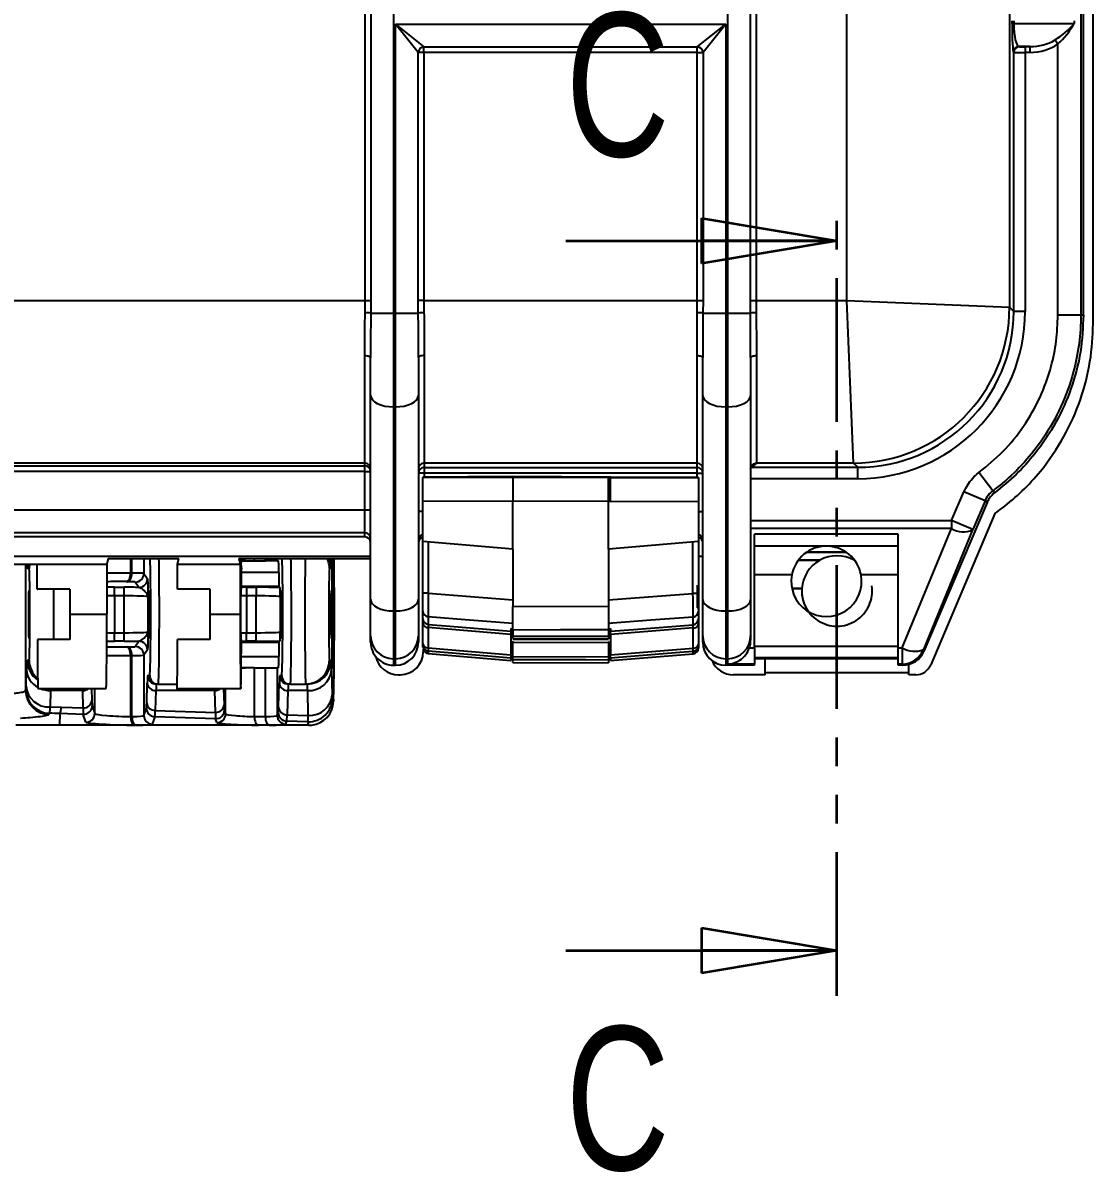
# Model space of a CAD drawing. Header units: millimetres. Extents: x 12 to 854, y 4 to 555.
# Drawn here: x 190.4 to 237.7, y 355.8 to 406.6 of the extents above; entities that cross this region are included whole.
import ezdxf

# ---------------------------------------------------------------- set-up
doc = ezdxf.new("R2010")
doc.units = ezdxf.units.MM
doc.linetypes.add('CENTER', pattern=[10.16, 6.35, -1.27, 1.27, -1.27])
doc.linetypes.add('PHANTOM', pattern=[12.7, 6.35, -1.27, 1.27, -1.27, 1.27, -1.27])
doc.layers.add('DEFAULT_1', color=7, linetype='CENTER')
doc.styles.add('SLDTEXTSTYLE2', font='TXT', dxfattribs={"width": 0.75})

# ---------------------------------------------------------------- blocks, each defined once
blk = doc.blocks.new('_Closed')
at = {"color": 0, "linetype": 'ByBlock', "lineweight": -2}
for p, q in [((-1, 0.166667), (0, 0)), ((-1, 0.166667), (-1, -0.166667)), ((0, 0), (-1, -0.166667)), ((0, 0), (-1, 0))]:
    blk.add_line(p, q, dxfattribs=at)

msp = doc.modelspace()

# ---------------------------------------------------------------- linework, layer by layer
at = {"color": 7, "linetype": 'Continuous', "lineweight": 25}
for p, q in [((234.001, 471.934), (234.001, 394.053)), ((237.158, 472.283), (237.158, 393.704)), ((237.271, 393.704), (237.271, 472.283)), ((226.809, 394.349), (226.809, 471.638)), ((237.694, 393.314), (237.694, 471.826)), ((205.49, 394.349), (205.49, 471.263)), ((205.742, 471.263), (205.742, 394.349)), ((206.749, 471.263), (206.749, 393.793)), ((221.532, 393.793), (221.532, 471.263)), ((222.539, 394.349), (222.539, 471.263)), ((222.79, 471.263), (222.79, 394.349)), ((206.833, 406.578), (221.447, 406.578)), ((206.833, 393.793), (206.833, 406.578)), ((206.833, 406.578), (208.092, 405.571)), ((207.84, 405.319), (206.833, 406.578)), ((220.188, 405.571), (221.447, 406.578)), ((221.447, 406.578), (220.44, 405.319)), ((221.447, 406.578), (221.447, 393.793)), ((234.113, 406.602), (234.113, 406.722)), ((234.188, 406.602), (234.113, 406.602)), ((234.188, 406.722), (234.188, 406.602)), ((234.188, 406.602), (236.861, 406.602)), ((236.861, 406.722), (236.861, 406.602)), ((236.015, 405.884), (236.142, 405.704)), ((207.84, 394.349), (207.84, 405.319)), ((208.092, 405.319), (207.84, 405.319)), ((208.092, 405.571), (220.188, 405.571)), ((208.092, 405.319), (208.092, 405.571)), ((208.092, 405.319), (208.092, 394.349)), ((220.188, 405.319), (208.092, 405.319)), ((220.188, 405.319), (220.188, 405.571)), ((220.188, 405.319), (220.44, 405.319)), ((220.188, 394.349), (220.188, 405.319)), ((220.44, 405.319), (220.44, 394.349)), ((234.185, 405.33), (234.177, 405.332)), ((234.185, 393.869), (234.185, 405.33)), ((234.9, 405.586), (234.428, 405.586)), ((234.428, 405.586), (234.436, 405.584)), ((234.69, 405.584), (234.9, 405.586)), ((234.69, 405.584), (234.693, 405.33)), ((234.904, 405.332), (234.693, 405.33)), ((234.693, 405.33), (234.693, 393.869)), ((234.9, 405.586), (234.904, 405.332)), ((236.142, 393.704), (236.142, 405.704)), ((132.739, 394.349), (205.49, 394.349)), ((205.488, 393.812), (205.49, 394.349)), ((205.49, 394.349), (205.742, 394.349)), ((205.742, 394.349), (205.74, 393.793)), ((207.842, 393.793), (207.84, 394.349)), ((208.092, 394.349), (207.84, 394.349)), ((208.092, 394.349), (208.095, 393.812)), ((208.092, 394.349), (220.188, 394.349)), ((220.186, 393.812), (220.188, 394.349)), ((220.188, 394.349), (220.44, 394.349)), ((220.44, 394.349), (220.438, 393.793)), ((222.541, 393.793), (222.539, 394.349)), ((222.539, 394.349), (222.79, 394.349)), ((222.79, 394.349), (222.793, 393.812)), ((222.79, 394.349), (226.809, 394.349)), ((226.809, 394.349), (234.001, 394.053)), ((227.105, 387.157), (226.809, 394.349)), ((205.74, 393.793), (206.749, 393.793)), ((206.749, 393.793), (206.833, 393.793)), ((206.749, 393.793), (206.749, 389.644)), ((206.833, 393.793), (207.842, 393.793)), ((206.833, 389.644), (206.833, 393.793)), ((220.438, 393.793), (221.447, 393.793)), ((221.532, 393.793), (221.447, 393.793)), ((221.447, 393.793), (221.447, 389.644)), ((221.532, 393.793), (222.541, 393.793)), ((221.532, 389.644), (221.532, 393.793)), ((234.001, 394.053), (234.185, 393.869)), ((234.693, 393.869), (234.185, 393.869)), ((237.158, 393.704), (236.142, 393.704)), ((237.271, 393.704), (237.158, 393.704)), ((205.479, 387.157), (205.479, 391.914)), ((205.733, 390.152), (205.733, 391.828)), ((207.849, 391.828), (207.849, 390.152)), ((208.103, 391.914), (208.103, 387.157)), ((220.177, 387.157), (220.177, 391.914)), ((220.431, 390.152), (220.431, 391.828)), ((222.548, 391.828), (222.548, 390.152)), ((222.802, 391.914), (222.802, 387.157)), ((205.733, 381.122), (205.733, 390.152)), ((207.849, 390.152), (207.849, 381.122)), ((220.431, 381.122), (220.431, 390.152)), ((222.548, 390.152), (222.548, 381.122)), ((206.749, 389.644), (206.833, 389.644)), ((206.749, 389.644), (206.749, 380.614)), ((206.833, 380.614), (206.833, 389.644)), ((221.532, 389.644), (221.447, 389.644)), ((221.447, 389.644), (221.447, 380.614)), ((221.532, 380.614), (221.532, 389.644)), ((205.479, 387.157), (132.75, 387.157)), ((188.865, 387.038), (205.479, 387.038)), ((205.479, 387.038), (205.479, 387.157)), ((205.479, 386.784), (205.479, 387.038)), ((220.177, 387.157), (208.103, 387.157)), ((208.103, 387.157), (208.103, 386.964)), ((208.103, 386.964), (220.177, 386.964)), ((208.103, 386.964), (208.103, 386.71)), ((220.177, 386.964), (220.177, 387.157)), ((220.177, 386.71), (220.177, 386.964)), ((222.548, 386.973), (227.289, 386.973)), ((227.105, 387.157), (222.802, 387.157)), ((227.289, 386.973), (227.105, 387.157)), ((227.289, 386.465), (227.289, 386.973)), ((205.479, 386.784), (188.865, 386.784)), ((205.479, 385.09), (205.479, 386.784)), ((205.479, 386.784), (205.733, 386.784)), ((208.103, 386.71), (207.849, 386.71)), ((212.024, 386.559), (208.044, 386.541)), ((208.044, 386.541), (208.044, 386.52)), ((208.044, 386.52), (212.024, 386.537)), ((208.044, 385.462), (208.044, 386.52)), ((220.177, 386.71), (208.103, 386.71)), ((208.103, 386.71), (208.103, 386.541)), ((212.024, 386.537), (212.024, 386.559)), ((216.346, 386.54), (212.024, 386.559)), ((212.024, 386.537), (212.024, 386.537)), ((212.024, 386.537), (216.255, 386.519)), ((216.255, 386.519), (216.346, 386.519)), ((216.346, 386.54), (216.346, 386.519)), ((220.236, 386.522), (216.346, 386.54)), ((216.346, 386.519), (220.236, 386.502)), ((220.177, 386.71), (220.431, 386.71)), ((220.177, 386.523), (220.177, 386.71)), ((220.236, 386.522), (220.236, 386.502)), ((220.236, 386.502), (220.236, 385.444)), ((227.289, 386.465), (222.548, 386.465)), ((233.257, 385.926), (232.65, 386.739)), ((212.024, 385.479), (208.044, 385.462)), ((208.044, 383.692), (208.044, 385.462)), ((212.024, 385.479), (212.024, 385.479)), ((216.257, 385.461), (212.024, 385.479)), ((212.024, 383.344), (212.024, 385.479)), ((216.257, 385.461), (216.257, 385.461)), ((216.257, 383.344), (216.257, 385.461)), ((216.35, 385.46), (216.257, 385.461)), ((220.236, 385.444), (216.35, 385.46)), ((220.236, 385.444), (220.236, 383.692)), ((233.008, 385.419), (230.213, 378.833)), ((231.44, 384.612), (231.981, 385.888)), ((232.916, 385.491), (231.981, 385.888)), ((232.916, 385.491), (232.374, 384.216)), ((188.487, 385.09), (205.479, 385.09)), ((205.479, 384.074), (205.479, 385.09)), ((205.479, 385.09), (205.733, 385.09)), ((208.044, 385.016), (207.849, 385.016)), ((220.236, 385.016), (220.431, 385.016)), ((233.355, 384.926), (230.515, 378.23)), ((222.548, 384.612), (231.44, 384.612)), ((232.374, 384.216), (231.44, 384.612)), ((205.479, 384.074), (132.75, 384.074)), ((205.479, 383.887), (205.479, 384.074)), ((231.434, 384.268), (222.548, 384.268)), ((229.074, 384.007), (222.724, 384.007)), ((222.724, 378.976), (222.724, 384.007)), ((229.074, 378.976), (229.074, 384.007)), ((229.257, 378.976), (231.434, 384.268)), ((232.368, 384.202), (230.191, 378.91)), ((232.374, 384.216), (232.368, 384.202)), ((205.479, 383.887), (132.75, 383.887)), ((212.024, 383.344), (208.044, 383.692)), ((208.044, 381.403), (208.044, 383.692)), ((208.285, 383.671), (208.285, 381.403)), ((220.236, 383.692), (216.257, 383.344)), ((219.994, 381.389), (219.994, 383.671)), ((220.236, 383.692), (220.236, 381.389)), ((229.074, 383.482), (222.724, 383.482)), ((188.164, 383.04), (205.733, 383.04)), ((194.123, 382.931), (194.063, 382.69)), ((194.123, 382.931), (197.255, 382.931)), ((194.123, 382.93), (197.255, 382.93)), ((195.117, 382.93), (195.117, 382.291)), ((195.174, 382.29), (195.174, 382.93)), ((195.703, 382.93), (195.703, 382.275)), ((197.195, 382.69), (197.255, 382.931)), ((199.902, 382.931), (199.962, 382.69)), ((199.902, 382.931), (205.733, 382.931)), ((199.902, 382.93), (205.733, 382.93)), ((199.977, 382.884), (200.007, 382.764)), ((199.977, 382.884), (199.977, 382.63)), ((199.986, 382.63), (199.977, 382.884)), ((200.007, 382.764), (200.007, 382.93)), ((200.589, 382.93), (200.589, 382.836)), ((201.076, 382.836), (201.076, 382.93)), ((201.605, 382.93), (201.605, 382.836)), ((204.009, 382.93), (204.009, 382.923)), ((212.024, 383.344), (212.024, 380.811)), ((216.257, 383.344), (216.257, 380.827)), ((220.236, 383.04), (220.431, 383.04)), ((226.792, 383.2), (225.009, 383.2)), ((226.778, 383.21), (225.022, 383.21)), ((147.242, 382.69), (190.987, 382.69)), ((190.467, 382.69), (190.467, 377.093)), ((190.559, 382.69), (190.542, 382.498)), ((190.625, 382.498), (190.542, 382.498)), ((190.643, 382.69), (190.625, 382.498)), ((190.987, 382.69), (194.063, 382.69)), ((190.987, 381.581), (190.987, 382.69)), ((194.063, 382.69), (194.063, 380.466)), ((197.186, 382.652), (197.195, 382.69)), ((197.195, 382.69), (199.962, 382.69)), ((197.195, 381.581), (197.195, 382.69)), ((199.962, 382.69), (199.977, 382.63)), ((199.962, 382.69), (199.962, 380.466)), ((199.977, 382.63), (200.008, 382.505)), ((199.977, 382.63), (199.986, 382.63)), ((199.986, 382.63), (200.015, 382.51)), ((200.007, 382.836), (200.589, 382.836)), ((200.015, 382.51), (200.007, 382.764)), ((200.008, 382.505), (200.018, 382.465)), ((200.018, 381.58), (200.018, 382.465)), ((200.589, 382.836), (201.076, 382.836)), ((201.605, 382.836), (201.076, 382.836)), ((201.605, 382.836), (201.661, 382.836)), ((203.985, 382.498), (203.914, 382.498)), ((204.101, 382.836), (204.032, 382.836)), ((225.589, 382.85), (224.648, 382.85)), ((225.61, 382.861), (224.657, 382.861)), ((227.144, 382.861), (227.122, 382.861)), ((227.152, 382.85), (227.143, 382.85)), ((194.984, 381.909), (194.926, 381.91)), ((195.117, 382.291), (195.174, 382.29)), ((195.481, 381.656), (195.322, 381.894)), ((195.703, 382.275), (195.862, 382.037)), ((200.018, 382.328), (201.67, 382.328)), ((201.67, 382.328), (201.67, 381.706)), ((204.025, 382.328), (204.025, 378.603)), ((204.025, 382.328), (204.109, 382.328)), ((204.109, 378.603), (204.109, 382.328)), ((224.37, 382.212), (222.724, 382.212)), ((229.074, 382.212), (227.431, 382.212)), ((192.426, 381.581), (190.987, 381.581)), ((190.987, 381.581), (190.993, 381.577)), ((192.426, 381.581), (192.426, 380.466)), ((194.407, 381.28), (194.407, 381.661)), ((194.407, 381.661), (194.825, 381.661)), ((194.825, 381.28), (194.825, 381.661)), ((197.192, 381.579), (197.195, 381.581)), ((198.635, 381.581), (197.195, 381.581)), ((198.635, 380.466), (198.635, 381.581)), ((199.99, 381.566), (200.018, 381.58)), ((200.018, 381.706), (201.67, 381.706)), ((200.249, 381.661), (200.249, 381.28)), ((200.249, 381.661), (200.667, 381.661)), ((200.667, 381.661), (200.667, 381.28)), ((201.67, 381.706), (201.709, 381.649)), ((208.044, 381), (208.044, 381.403)), ((208.285, 381.403), (208.044, 381.403)), ((208.285, 381.403), (212.024, 381.102)), ((216.257, 381.103), (219.994, 381.389)), ((220.236, 381.389), (219.994, 381.389)), ((220.194, 380.746), (220.194, 381.762)), ((224.812, 381.603), (224.376, 381.603)), ((224.811, 381.591), (224.378, 381.591)), ((194.407, 381.28), (194.407, 379.651)), ((194.825, 381.28), (194.407, 381.28)), ((194.825, 379.651), (194.825, 381.28)), ((195.883, 381.243), (195.883, 379.688)), ((200.249, 381.28), (200.249, 379.651)), ((200.667, 381.28), (200.249, 381.28)), ((200.667, 379.651), (200.667, 381.28)), ((201.725, 381.243), (201.725, 379.688)), ((205.733, 379.516), (205.733, 381.122)), ((207.849, 381.122), (207.849, 379.516)), ((220.431, 379.516), (220.431, 381.122)), ((222.548, 381.122), (222.548, 379.516)), ((192.426, 380.466), (194.063, 380.466)), ((192.426, 380.466), (192.426, 379.351)), ((198.635, 380.466), (199.962, 380.466)), ((198.635, 379.351), (198.635, 380.466)), ((206.749, 380.614), (206.833, 380.614)), ((206.749, 380.614), (206.749, 378.5)), ((206.833, 378.5), (206.833, 380.614)), ((208.044, 380.273), (208.044, 380.609)), ((208.276, 380.359), (208.276, 380.021)), ((212.024, 380.811), (216.257, 380.827)), ((220.003, 380.005), (220.003, 380.344)), ((220.228, 380.731), (220.228, 380.671)), ((220.228, 380.671), (220.228, 380.671)), ((220.228, 380.67), (220.228, 380.67)), ((220.236, 380.595), (220.236, 380.257)), ((221.532, 380.614), (221.447, 380.614)), ((221.447, 380.614), (221.447, 378.5)), ((221.532, 378.5), (221.532, 380.614)), ((208.044, 379.162), (208.044, 380.054)), ((211.935, 379.568), (208.276, 379.876)), ((208.276, 379.876), (208.276, 378.983)), ((211.935, 379.835), (212.024, 379.827)), ((211.935, 379.835), (211.935, 379.714)), ((216.257, 379.829), (216.346, 379.837)), ((220.003, 379.86), (216.346, 379.568)), ((216.346, 379.837), (216.346, 379.714)), ((220.003, 378.967), (220.003, 379.86)), ((220.236, 380.039), (220.236, 379.146)), ((190.993, 379.354), (190.989, 379.351)), ((192.426, 379.351), (190.989, 379.351)), ((194.407, 379.27), (194.407, 379.651)), ((194.407, 379.651), (194.825, 379.651)), ((194.825, 379.27), (194.825, 379.651)), ((197.194, 379.351), (197.192, 379.352)), ((198.635, 379.351), (197.194, 379.351)), ((200.017, 379.351), (199.99, 379.365)), ((200.249, 379.27), (200.249, 379.651)), ((200.249, 379.651), (200.667, 379.651)), ((200.667, 379.27), (200.667, 379.651)), ((205.733, 379.231), (205.733, 379.516)), ((207.849, 379.516), (207.849, 379.231)), ((211.935, 379.568), (211.935, 378.672)), ((212.024, 379.766), (212.024, 379.496)), ((212.024, 379.496), (216.257, 379.517)), ((216.257, 379.782), (216.257, 379.517)), ((216.346, 379.568), (216.346, 378.672)), ((220.431, 379.231), (220.431, 379.516)), ((222.548, 379.516), (222.548, 379.317)), ((194.825, 379.27), (194.407, 379.27)), ((194.926, 379.021), (194.984, 379.022)), ((195.322, 379.037), (195.481, 379.275)), ((195.862, 378.894), (195.703, 378.656)), ((201.67, 379.225), (200.017, 379.225)), ((200.667, 379.27), (200.249, 379.27)), ((201.67, 379.225), (201.709, 379.282)), ((201.67, 379.225), (201.67, 378.603)), ((208.044, 379.014), (208.044, 379.089)), ((208.061, 378.923), (208.061, 378.807)), ((208.276, 378.983), (211.935, 378.672)), ((208.276, 378.836), (208.276, 378.735)), ((211.935, 378.936), (212.028, 378.927)), ((211.935, 378.851), (212.027, 378.842)), ((212.028, 379.225), (212.028, 379.283)), ((216.261, 379.207), (212.028, 379.225)), ((212.028, 378.605), (212.028, 379.225)), ((216.261, 379.264), (216.261, 379.207)), ((216.261, 379.207), (216.261, 378.588)), ((216.261, 378.934), (216.346, 378.941)), ((216.261, 378.854), (216.346, 378.862)), ((216.346, 378.672), (220.003, 378.967)), ((220.003, 378.718), (220.003, 378.82)), ((220.236, 379.073), (220.236, 378.971)), ((222.49, 378.976), (222.724, 378.976)), ((229.074, 379.037), (222.724, 379.037)), ((222.724, 378.976), (222.724, 378.263)), ((229.074, 378.976), (229.257, 378.976)), ((229.074, 378.263), (229.074, 378.976)), ((230.191, 378.91), (230.181, 378.881)), ((230.181, 378.881), (230.213, 378.833)), ((190.542, 378.434), (190.625, 378.434)), ((195.174, 378.641), (195.117, 378.64)), ((195.117, 378.64), (195.117, 375.944)), ((195.174, 375.944), (195.174, 378.641)), ((195.703, 378.656), (195.703, 375.987)), ((200.014, 378.603), (201.67, 378.603)), ((203.914, 378.434), (203.985, 378.434)), ((204.025, 378.603), (204.109, 378.603)), ((206.749, 378.5), (206.833, 378.5)), ((206.749, 378.5), (206.749, 378.214)), ((206.833, 378.214), (206.833, 378.5)), ((208.276, 378.735), (211.935, 378.415)), ((211.935, 378.525), (211.935, 378.415)), ((212.028, 378.605), (216.261, 378.588)), ((212.028, 378.333), (212.028, 378.458)), ((212.028, 378.333), (216.261, 378.314)), ((216.261, 378.44), (216.261, 378.314)), ((216.346, 378.414), (220.003, 378.718)), ((216.346, 378.524), (216.346, 378.414)), ((221.532, 378.5), (221.447, 378.5)), ((221.447, 378.5), (221.447, 378.214)), ((221.532, 378.263), (221.532, 378.5)), ((229.074, 378.535), (222.724, 378.535)), ((229.074, 378.495), (222.724, 378.495)), ((223.191, 377.791), (223.191, 378.495)), ((190.492, 377.284), (190.514, 378.008)), ((200.589, 378.095), (200.01, 378.095)), ((200.589, 378.095), (200.589, 375.944)), ((200.589, 378.095), (201.076, 378.095)), ((201.076, 375.944), (201.076, 378.095)), ((201.076, 378.095), (201.605, 378.095)), ((201.661, 378.095), (201.605, 378.095)), ((201.605, 378.095), (201.605, 375.987)), ((204.009, 378.008), (204.037, 376.906)), ((204.032, 378.095), (204.101, 378.095)), ((206.749, 378.214), (206.833, 378.214)), ((206.96, 377.791), (207.045, 377.791)), ((222.724, 378.214), (221.447, 378.214)), ((222.724, 378.263), (221.532, 378.263)), ((223.191, 377.791), (221.777, 377.791)), ((222.724, 378.214), (222.724, 378.263)), ((229.541, 377.876), (223.191, 377.876)), ((229.246, 378.263), (229.074, 378.263)), ((229.074, 378.214), (229.074, 378.263)), ((229.278, 378.214), (229.074, 378.214)), ((229.278, 378.214), (229.246, 378.263)), ((229.541, 377.791), (229.541, 378.249)), ((229.852, 377.791), (229.541, 377.791)), ((195.827, 376.545), (195.853, 377.422)), ((195.875, 377.756), (195.959, 377.756)), ((196.34, 377.375), (196.256, 377.375)), ((196.34, 377.375), (197.167, 377.375)), ((201.663, 376.35), (201.695, 377.422)), ((201.717, 377.756), (201.801, 377.756)), ((202.182, 377.375), (202.098, 377.375)), ((202.182, 377.375), (202.856, 377.375)), ((202.927, 377.375), (202.856, 377.375)), ((190.467, 377.093), (190.484, 377.144)), ((191.016, 377.185), (194.034, 377.185)), ((191.572, 377.092), (191.55, 376.368)), ((192.998, 377.092), (191.572, 377.092)), ((193.021, 376.321), (192.998, 377.092)), ((193.386, 377.185), (193.402, 376.651)), ((193.529, 376.074), (193.529, 377.185)), ((196.234, 377.092), (196.208, 376.215)), ((198.84, 377.092), (196.234, 377.092)), ((197.167, 377.185), (199.99, 377.185)), ((198.869, 376.126), (198.84, 377.092)), ((199.228, 377.185), (199.25, 376.456)), ((199.319, 376.055), (199.319, 377.185)), ((202.076, 377.092), (202.044, 376.02)), ((202.95, 377.092), (202.076, 377.092)), ((202.978, 375.989), (202.95, 377.092)), ((191.55, 376.368), (192.054, 376.353)), ((192.054, 376.353), (193.021, 376.321)), ((193.416, 376.419), (193.529, 376.074)), ((195.703, 375.987), (195.813, 376.314)), ((204.044, 376.765), (204.084, 376.62)), ((204.081, 376.531), (204.088, 376.624)), ((204.084, 376.62), (204.092, 376.711)), ((204.092, 376.711), (204.088, 376.624)), ((191.518, 376.087), (191.501, 376.036)), ((191.99, 376.073), (191.975, 375.555)), ((193.023, 376.039), (191.99, 376.073)), ((193.137, 375.693), (193.023, 376.039)), ((195.117, 375.944), (195.174, 375.944)), ((196.183, 375.934), (196.073, 375.606)), ((198.871, 375.844), (196.183, 375.934)), ((196.208, 376.215), (198.869, 376.126)), ((198.927, 375.674), (198.871, 375.844)), ((199.263, 376.224), (199.319, 376.055)), ((200.589, 375.944), (201.076, 375.944)), ((201.605, 375.987), (201.65, 376.12)), ((202.044, 376.02), (202.978, 375.989)), ((202.996, 375.555), (191.975, 375.555)), ((195.353, 375.564), (195.296, 375.564)), ((201.255, 375.564), (200.768, 375.564)), ((202.019, 375.739), (201.974, 375.606)), ((202.954, 375.708), (202.019, 375.739)), ((202.996, 375.555), (202.954, 375.708))]:
    msp.add_line(p, q, dxfattribs=at)
at = {"color": 7, "linetype": 'PHANTOM', "lineweight": 35}
msp.add_line((226.366, 363.586), (226.366, 398.993), dxfattribs=at)
at = {"color": 7, "linetype": 'Continuous', "lineweight": 35}
for p, q in [((214.366, 396.993), (226.366, 396.993)), ((214.366, 365.586), (226.366, 365.586))]:
    msp.add_line(p, q, dxfattribs=at)
at = {"color": 7, "linetype": 'Continuous', "lineweight": 25, "flags": 128}
for points in [[(205.479, 391.914), (205.528, 391.912), (205.576, 391.907), (205.62, 391.899), (205.658, 391.889), (205.69, 391.876), (205.713, 391.861), (205.728, 391.845), (205.733, 391.828)], [(208.103, 391.914), (208.054, 391.912), (208.006, 391.907), (207.962, 391.899), (207.924, 391.889), (207.892, 391.876), (207.869, 391.861), (207.854, 391.845), (207.849, 391.828)], [(220.177, 391.914), (220.226, 391.912), (220.274, 391.907), (220.318, 391.899), (220.357, 391.889), (220.388, 391.876), (220.412, 391.861), (220.426, 391.845), (220.431, 391.828)], [(222.548, 391.828), (222.552, 391.845), (222.567, 391.861), (222.59, 391.876), (222.622, 391.889), (222.66, 391.899), (222.704, 391.907), (222.752, 391.912), (222.802, 391.914)], [(205.733, 390.152), (205.752, 390.053), (205.81, 389.958), (205.904, 389.87), (206.03, 389.793), (206.184, 389.73), (206.36, 389.683), (206.551, 389.654), (206.749, 389.644)], [(206.833, 389.644), (207.032, 389.654), (207.222, 389.683), (207.398, 389.73), (207.552, 389.793), (207.678, 389.87), (207.772, 389.958), (207.83, 390.053), (207.849, 390.152)], [(220.431, 390.152), (220.45, 390.053), (220.508, 389.958), (220.602, 389.87), (220.729, 389.793), (220.882, 389.73), (221.058, 389.683), (221.249, 389.654), (221.447, 389.644)], [(221.532, 389.644), (221.73, 389.654), (221.92, 389.683), (222.096, 389.73), (222.25, 389.793), (222.376, 389.87), (222.47, 389.958), (222.528, 390.053), (222.548, 390.152)], [(194.926, 381.91), (194.963, 381.919), (194.998, 381.941), (195.031, 381.977), (195.059, 382.024), (195.083, 382.082), (195.101, 382.147), (195.112, 382.218), (195.117, 382.291)], [(194.984, 381.909), (195.02, 381.918), (195.056, 381.94), (195.088, 381.976), (195.117, 382.024), (195.141, 382.081), (195.159, 382.146), (195.17, 382.217), (195.174, 382.29)], [(205.733, 381.122), (205.752, 381.023), (205.81, 380.928), (205.904, 380.84), (206.03, 380.763), (206.184, 380.7), (206.36, 380.653), (206.551, 380.624), (206.749, 380.614)], [(206.833, 380.614), (207.032, 380.624), (207.222, 380.653), (207.398, 380.7), (207.552, 380.763), (207.678, 380.84), (207.772, 380.928), (207.83, 381.023), (207.849, 381.122)], [(220.431, 381.122), (220.45, 381.023), (220.508, 380.928), (220.602, 380.84), (220.729, 380.763), (220.882, 380.7), (221.058, 380.653), (221.249, 380.624), (221.447, 380.614)], [(221.532, 380.614), (221.73, 380.624), (221.92, 380.653), (222.096, 380.7), (222.25, 380.763), (222.376, 380.84), (222.47, 380.928), (222.528, 381.023), (222.548, 381.122)], [(212.024, 380.058), (209.917, 380.227), (208.276, 380.359)], [(220.003, 380.344), (218.128, 380.201), (216.257, 380.058)], [(208.276, 380.021), (209.056, 379.956), (211.935, 379.714)], [(216.346, 379.714), (217.358, 379.794), (220.003, 380.005)], [(216.257, 379.782), (214.14, 379.774), (212.024, 379.766)], [(216.261, 379.374), (214.737, 379.38), (212.028, 379.391)], [(212.028, 379.371), (213.044, 379.367), (216.261, 379.353)], [(195.117, 378.64), (195.112, 378.714), (195.101, 378.784), (195.083, 378.849), (195.059, 378.907), (195.031, 378.954), (194.998, 378.99), (194.963, 379.012), (194.926, 379.021)], [(195.174, 378.641), (195.17, 378.714), (195.159, 378.785), (195.141, 378.85), (195.117, 378.907), (195.088, 378.955), (195.056, 378.991), (195.02, 379.013), (194.984, 379.022)], [(211.935, 378.525), (210.923, 378.611), (208.276, 378.836)], [(220.003, 378.82), (219.224, 378.757), (216.346, 378.524)], [(216.261, 378.44), (215.245, 378.444), (212.028, 378.458)], [(195.117, 375.944), (195.12, 375.873), (195.13, 375.804), (195.147, 375.74), (195.169, 375.683), (195.196, 375.636), (195.226, 375.599), (195.26, 375.575), (195.296, 375.564)], [(195.174, 375.944), (195.178, 375.873), (195.188, 375.804), (195.204, 375.74), (195.226, 375.683), (195.253, 375.636), (195.284, 375.599), (195.318, 375.575), (195.353, 375.564)], [(200.589, 375.944), (200.593, 375.873), (200.603, 375.804), (200.619, 375.74), (200.641, 375.683), (200.668, 375.636), (200.699, 375.599), (200.733, 375.575), (200.768, 375.564)], [(201.076, 375.944), (201.079, 375.873), (201.089, 375.804), (201.105, 375.74), (201.128, 375.683), (201.155, 375.636), (201.185, 375.599), (201.219, 375.575), (201.255, 375.564)]]:
    msp.add_lwpolyline(points, dxfattribs=at)
at = {"color": 7, "linetype": 'Continuous', "lineweight": 25}
for centre, radius, start, end in [((208.097, 405.314), 0.257, 91.1841, 178.8159), ((220.183, 405.314), 0.257, 1.1841, 88.8159), ((234.431, 405.332), 0.254, 90.7509, 179.9872), ((234.439, 405.33), 0.254, 90.7509, 179.9872), ((205.531, 392.704), 1.108, 79.1495, 92.2552), ((208.051, 392.704), 1.108, 87.7448, 100.8505), ((220.229, 392.704), 1.108, 79.1495, 92.2552), ((222.749, 392.704), 1.108, 87.7448, 100.8505), ((227.095, 394.063), 6.906, 270.0817, 359.9183), ((205.479, 386.903), 0.254, 0.0175, 90.0175), ((205.479, 386.784), 0.254, 0.0175, 90.0175), ((208.103, 386.903), 0.254, 89.9825, 179.9825), ((208.103, 386.71), 0.254, 89.9825, 179.9825), ((220.177, 386.903), 0.254, 0.0175, 90.0175), ((220.177, 386.71), 0.254, 0.0175, 90.0175), ((184.78, 385.852), 31.573, 359.2898, 1.2102), ((273.762, 434.925), 63.574, 230.42097, 230.52632), ((283.799, 450.299), 82.397, 231.86308, 231.94489), ((205.479, 383.82), 0.254, 0.0175, 90.0175), ((208.103, 383.747), 0.254, 103.4701, 179.9894), ((220.177, 383.747), 0.254, 0.0106, 76.5299), ((231.965, 385.133), 1.015, 238.4687, 293.4575), ((225.9, 381.923), 1.558, 10.6919, 169.3081), ((202.856, 382.498), 1.058, 359.9999, 24.1121), ((202.927, 382.498), 1.058, 359.9999, 24.1121), ((226.366, 381.499), 1.558, 60.9695, 119.0305), ((226.366, 381.499), 1.558, 119.9145, 176.1735), ((226.366, 381.499), 1.558, 119.0305, 119.9145), ((226.366, 381.499), 1.558, 60.0855, 60.9695), ((195.322, 382.275), 0.381, 270.0252, 359.9639), ((195.481, 382.038), 0.381, 270.0252, 359.9639), ((225.9, 381.923), 1.558, 169.3081, 10.6919), ((226.366, 381.499), 1.558, 176.6093, 216.0733), ((226.366, 381.499), 1.558, 176.1735, 176.6093), ((208.296, 380.61), 0.252, 180.3004, 265.3724), ((219.984, 380.596), 0.252, 274.3779, 359.6965), ((208.297, 380.274), 0.253, 180.1203, 265.1502), ((208.26, 380.094), 0.219, 190.4295, 274.2578), ((219.983, 380.258), 0.253, 274.6001, 359.8786), ((220.02, 380.078), 0.22, 265.5498, 349.5203), ((206.748, 379.516), 1.016, 180.0175, 270.0175), ((206.834, 379.516), 1.016, 269.9825, 359.9825), ((221.447, 379.516), 1.016, 180.0175, 270.0175), ((221.532, 379.516), 1.016, 269.9825, 359.9825), ((195.322, 378.656), 0.381, 0.0361, 89.9748), ((195.481, 378.894), 0.381, 0.0361, 89.9748), ((208.26, 379.202), 0.219, 190.4295, 274.2578), ((208.298, 379.089), 0.254, 180.0522, 265.0653), ((208.298, 378.988), 0.254, 201.0395, 265), ((220.02, 379.186), 0.22, 265.5498, 349.5203), ((219.983, 379.073), 0.254, 274.6847, 359.9473), ((219.982, 378.971), 0.254, 274.75, 0), ((229.245, 379.279), 1.017, 270.05, 336.95), ((229.787, 379.841), 1.015, 238.4687, 293.4575), ((191.6, 378.434), 1.058, 179.9987, 235.625), ((191.684, 378.434), 1.058, 179.9989, 229.8423), ((202.856, 378.433), 1.058, 270.0031, 0.0031), ((202.927, 378.433), 1.058, 270.0031, 0.0031), ((191.43, 378.051), 0.917, 182.686, 242.7911), ((203.008, 378.094), 1.004, 266.6848, 355.1081), ((191.494, 377.371), 1.005, 184.9804, 273.2242), ((196.214, 377.453), 0.362, 184.9804, 273.2242), ((196.256, 377.756), 0.381, 179.9956, 269.9956), ((196.34, 377.756), 0.381, 179.9956, 269.9956), ((202.056, 377.453), 0.362, 184.9804, 273.2242), ((202.098, 377.756), 0.381, 179.9956, 269.9956), ((202.182, 377.756), 0.381, 179.9956, 269.9956), ((191.525, 377.095), 1.059, 180.0944, 268.6837), ((191.542, 377.145), 1.059, 180.0944, 268.6709), ((191.578, 378.288), 1.196, 247.2458, 269.7005), ((192.998, 377.508), 0.416, 269.9369, 309.0677), ((198.84, 377.508), 0.416, 269.9369, 309.0677), ((203.037, 376.991), 1.004, 266.6848, 355.1081), ((191.274, 376.384), 0.781, 336.5362, 357.7046), ((193.041, 376.682), 0.362, 266.7758, 355.0196), ((193.034, 376.42), 0.381, 268.2971, 359.9012), ((196.194, 376.315), 0.381, 180.0938, 268.2443), ((196.188, 376.576), 0.362, 184.9804, 273.2242), ((198.889, 376.487), 0.362, 266.7758, 355.0196), ((202.024, 376.382), 0.362, 184.9804, 273.2242), ((202.985, 376.766), 1.059, 268.2863, 359.9096), ((193.148, 376.074), 0.381, 268.2971, 359.9012), ((196.084, 375.987), 0.381, 180.0938, 268.2443), ((198.882, 376.225), 0.381, 268.2971, 359.9012), ((198.938, 376.055), 0.381, 268.2971, 359.9012), ((201.986, 375.987), 0.381, 180.0938, 268.2443), ((202.031, 376.12), 0.381, 180.0938, 268.2443)]:
    msp.add_arc(centre, radius, start, end, dxfattribs=at)
for centre, major_axis, ratio, start_param, end_param in [((234.178, 406.602), (0, 1.27), 0.051172, 1.570796, 3.124139), ((234.432, 406.602), (0, 1.016), 0.240742, 1.570796, 3.124139), ((236.142, 406.602), (1.103, 0.941), 0.347366, 4.313517, 5.098916), ((236.142, 406.602), (0.891, 1.219), 0.400164, 4.211647, 4.997046), ((234.872, 406.602), (1.616, 0), 0.628539, 4.729842, 5.497787), ((234.693, 405.333), (0.508, 0.003), 0.006171, 3.176461, 4.712351), ((234.69, 405.587), (0.254, 0.003), 0.012341, 3.176347, 4.712237), ((234.872, 406.602), (-1.796, 0), 0.707107, 1.58825, 2.356194), ((227.28, 393.878), (4.886, -4.886), 0.998604, 5.498396, 7.067974), ((227.28, 393.878), (5.245, -5.245), 0.998783, 5.498396, 7.067974), ((216.25, 385.461), (0.004, 1.058), 0.006545, 4.712426, 6.265732), ((231.441, 384.612), (0.018, 1.058), 0.001517, 1.570822, 1.902435), ((205.479, 383.633), (0, 0.254), 0.999391, 4.712389, 6.283185), ((208.103, 383.633), (0, -0.254), 0.999391, 3.377097, 4.712389), ((220.177, 383.633), (0, 0.254), 0.999391, 4.712389, 6.047681), ((195.959, 380.466), (0, 2.709), 0.017455, 3.195426, 5.854696), ((196.34, 380.466), (0, 3.09), 0.015303, 3.141593, 5.63545), ((201.801, 380.466), (0, 2.709), 0.017455, 3.195426, 5.854696), ((202.182, 380.466), (0, 3.09), 0.015303, 3.141593, 5.63545), ((202.856, 380.466), (0, 3.09), 0.009702, 0.647735, 3.141593), ((203.985, 385.673), (0, 3.175), 0.014756, 3.141593, 3.665191), ((204.06, 380.466), (0, 4.233), 0.016894, 3.685247, 5.333748), ((190.542, 385.673), (0, 3.175), 0.017455, 2.791488, 3.141593), ((190.625, 380.466), (0, 2.032), 0.017455, 6.143342, 6.283185), ((190.625, 380.466), (0, 2.032), 0.017455, 3.266755, 6.143342), ((200.194, 382.328), (0.88, 0), 0.57735, 1.570796, 1.784976), ((201.661, 382.328), (0, 0.508), 0.017455, 4.712389, 6.283185), ((203.914, 380.466), (0, 2.032), 0.014756, 0.1116, 3.023361), ((203.914, 380.466), (0, 2.032), 0.014756, 0, 0.1116), ((204.032, 382.328), (0, 0.508), 0.014756, 0, 1.570796), ((204.101, 382.328), (0, 0.508), 0.014756, 4.712389, 6.283185), ((194.588, 382.275), (1.058, 0), 0.016759, 1.047198, 2.089841), ((194.588, 381.895), (0.677, 0), 0.026186, 1.047198, 2.457637), ((194.645, 381.894), (0.677, 0), 0.026186, 0.017453, 1.047198), ((194.645, 382.275), (1.058, 0), 0.016759, 0.017453, 1.047198), ((191.684, 380.466), (0, 3.09), 0.011477, 4.343866, 5.080912), ((194.407, 381.623), (1.439, 0), 0.026186, 1.570796, 1.812313), ((194.825, 381.623), (1.439, 0), 0.026186, 1.098018, 1.570796), ((199.99, 380.466), (0, 1.101), 0.008727, 0.004363, 3.137229), ((200.249, 381.623), (1.439, 0), 0.026186, 1.570796, 1.732037), ((200.667, 381.623), (1.439, 0), 0.026186, 0.761971, 1.570796), ((194.407, 381.242), (1.058, 0), 0.035613, 1.570796, 1.902102), ((194.825, 381.242), (1.058, 0), 0.035613, 0.017453, 1.570796), ((200.249, 381.242), (1.058, 0), 0.035613, 1.570796, 1.823954), ((200.667, 381.242), (1.058, 0), 0.035613, 0.017453, 1.570796), ((194.034, 380.466), (0, 3.281), 0.008727, 3.141593, 4.712389), ((199.99, 380.466), (0, 3.281), 0.008727, 1.570796, 4.365907), ((191.016, 380.466), (0, 3.281), 0.008727, 1.917278, 3.141593), ((194.407, 379.689), (1.058, 0), 0.035613, 4.380192, 4.712389), ((194.825, 379.689), (1.058, 0), 0.035613, 4.712389, 6.265732), ((197.167, 380.466), (0, 3.281), 0.008727, 2.799145, 4.365907), ((200.249, 379.689), (1.058, 0), 0.035613, 4.459232, 4.712389), ((200.667, 379.689), (1.058, 0), 0.035613, 4.712389, 6.265732), ((221.532, 379.317), (0, 1.029), 0.987374, 4.374355, 4.712389), ((194.588, 379.037), (0.677, 0), 0.026186, 3.81873, 5.235988), ((194.407, 379.308), (1.439, 0), 0.026186, 4.469468, 4.712389), ((194.825, 379.308), (1.439, 0), 0.026186, 4.712389, 5.185167), ((194.645, 379.037), (0.677, 0), 0.026186, 5.235988, 6.265732), ((200.249, 379.308), (1.439, 0), 0.026186, 4.550545, 4.712389), ((200.667, 379.308), (1.439, 0), 0.026186, 4.712389, 5.521215), ((206.749, 379.231), (0, 1.017), 0.999391, 1.570796, 3.141593), ((206.833, 379.231), (0, -1.017), 0.999391, 0, 1.570796), ((207.045, 378.807), (0, 1.017), 0.999391, 3.141593, 4.712389), ((221.447, 379.231), (0, -1.017), 0.999391, 4.712389, 6.283185), ((229.264, 379.32), (0.018, 1.058), 0.001517, 1.902435, 3.106712), ((229.277, 379.231), (0.561, -0.848), 0.999124, 5.698903, 6.867467), ((190.542, 375.259), (0, 3.175), 0.017455, 0, 0.523599), ((190.625, 380.466), (0, 2.032), 0.017455, 3.141593, 3.266755), ((194.588, 378.656), (1.058, 0), 0.016759, 4.18807, 5.235988), ((194.645, 378.657), (1.058, 0), 0.016759, 5.235988, 6.265732), ((201.661, 378.603), (0, 0.508), 0.017455, 3.141593, 4.712389), ((203.914, 380.466), (0, 2.032), 0.014756, 3.023361, 3.141593), ((203.985, 375.259), (0, 3.175), 0.014756, 5.759587, 6.283185), ((204.032, 378.603), (0, 0.508), 0.014756, 1.570796, 3.141593), ((204.101, 378.603), (0, 0.508), 0.014756, 3.141593, 4.712389), ((206.96, 378.807), (0, -1.017), 0.999391, 4.941314, 6.283185), ((221.777, 378.807), (0, 1.017), 0.999391, 1.966233, 3.141593), ((200.194, 378.603), (0.88, 0), 0.57735, 4.502337, 4.712389), ((229.852, 378.511), (0, -0.72), 0.999391, 0, 1.169371), ((195.875, 375.259), (0, 2.498), 0.017455, 0, 0.523599), ((195.959, 380.466), (0, 2.709), 0.017455, 3.141593, 3.195426), ((196.256, 375.259), (0, 2.117), 0.020597, 0, 0.523599), ((201.717, 375.259), (0, 2.498), 0.017455, 0, 0.523599), ((201.801, 380.466), (0, 2.709), 0.017455, 3.141593, 3.195426), ((202.098, 375.259), (0, 2.117), 0.020597, 0, 0.523599), ((202.927, 375.259), (0, 2.117), 0.022133, 5.759587, 6.283185), ((191.6, 375.259), (0, 2.117), 0.026183, 0.427512, 0.523599), ((192.976, 375.259), (0, 2.117), 0.020597, 5.759587, 5.855673), ((198.818, 375.259), (0, 2.117), 0.020597, 5.759587, 5.855673), ((204.045, 377.822), (0, 1.059), 0.014784, 2.616543, 3.088653), ((204.088, 377.748), (0, 1.058), 0.016894, 3.343473, 3.685247), ((193.036, 378.153), (0.013, 2.117), 0.003999, 2.616926, 3.089037), ((193.417, 378.153), (0, 1.737), 0.017492, 2.616452, 3.088563), ((195.812, 378.048), (0, 1.737), 0.017457, 3.193459, 3.665569), ((199.265, 377.959), (0, 1.737), 0.017492, 2.616452, 3.088563), ((201.648, 377.854), (0, 1.737), 0.017457, 3.193459, 3.665569), ((203.026, 376.62), (-0.101, 1.059), 0.995131, 3.145008, 4.617965), ((194.588, 376.031), (1.058, -0.044), 0.071186, 3.161992, 5.238933), ((194.645, 376.031), (1.058, -0.044), 0.071186, 5.238933, 6.268678), ((196.193, 378.048), (0.013, 2.117), 0.02467, 3.193366, 3.665477), ((198.884, 377.959), (0.013, 2.117), 0.003999, 2.616926, 3.089037), ((200.166, 376.019), (0.847, -0.037), 0.075879, 3.162396, 5.239338), ((200.547, 376.031), (1.058, -0.044), 0.071186, 5.238933, 6.268678), ((202.029, 377.854), (0.013, 2.117), 0.02467, 3.193366, 3.665477), ((202.986, 377.822), (0.035, 2.117), 0.021364, 3.193683, 3.665794), ((194.576, 375.651), (1.439, -0.044), 0.052384, 3.160636, 5.237578), ((194.634, 375.651), (1.439, -0.044), 0.052384, 5.237578, 6.267322), ((200.154, 375.638), (1.228, -0.037), 0.052384, 3.160636, 5.237578), ((200.535, 375.651), (1.439, -0.044), 0.052384, 5.237578, 6.267322), ((203.095, 376.373), (1.044, 0.185), 0.763358, 4.484497, 4.611781)]:
    msp.add_ellipse(centre, major_axis=major_axis, ratio=ratio, start_param=start_param, end_param=end_param, dxfattribs=at)
for centre, ratio in [((190.625, 380.466), 0.017455), ((195.959, 380.466), 0.017455), ((201.801, 380.466), 0.017455), ((203.914, 380.466), 0.014756)]:
    msp.add_ellipse(centre, major_axis=(0, 1.058), ratio=ratio, dxfattribs=at)
for points, knots in [([(205.479, 391.914), (205.479, 392.22), (205.48, 392.839), (205.485, 393.486), (205.488, 393.812)], [0, 0, 0, 0, 0.495408, 1, 1, 1, 1]), ([(205.74, 393.793), (205.738, 393.462), (205.734, 392.794), (205.733, 392.152), (205.733, 391.828)], [0, 0, 0, 0, 0.4953999, 1, 1, 1, 1]), ([(207.849, 391.828), (207.849, 392.146), (207.849, 392.787), (207.845, 393.456), (207.842, 393.793)], [0, 0, 0, 0, 0.4953999, 1, 1, 1, 1]), ([(208.095, 393.812), (208.097, 393.492), (208.102, 392.845), (208.103, 392.226), (208.103, 391.914)], [0, 0, 0, 0, 0.495408, 1, 1, 1, 1]), ([(220.177, 391.914), (220.177, 392.22), (220.178, 392.839), (220.183, 393.486), (220.186, 393.812)], [0, 0, 0, 0, 0.495408, 1, 1, 1, 1]), ([(220.438, 393.793), (220.436, 393.462), (220.432, 392.794), (220.431, 392.152), (220.431, 391.828)], [0, 0, 0, 0, 0.4953999, 1, 1, 1, 1]), ([(222.548, 391.828), (222.547, 392.146), (222.547, 392.787), (222.543, 393.456), (222.541, 393.793)], [0, 0, 0, 0, 0.4953999, 1, 1, 1, 1]), ([(222.793, 393.812), (222.795, 393.492), (222.801, 392.845), (222.801, 392.226), (222.802, 391.914)], [0, 0, 0, 0, 0.495408, 1, 1, 1, 1]), ([(232.65, 386.739), (233.013, 387.038), (233.751, 387.645), (234.653, 388.771), (235.381, 390.041), (235.84, 391.321), (236.098, 392.556), (236.127, 393.319), (236.142, 393.704)], [0, 0, 0, 0, 0.174632, 0.354079, 0.532774, 0.71667, 0.857103, 1, 1, 1, 1]), ([(237.158, 393.704), (237.158, 393.704), (237.158, 393.282), (237.102, 392.43), (236.829, 391.065), (236.313, 389.629), (235.559, 388.298), (234.674, 387.177), (233.909, 386.431), (233.409, 386.043), (233.257, 385.926)], [0, 0, 0, 0, 0.000002, 0.140402, 0.283268, 0.461934, 0.645788, 0.789571, 0.936014, 1, 1, 1, 1]), ([(237.271, 393.704), (237.245, 393.16), (237.192, 392.055), (236.763, 390.452), (236.086, 388.924), (235.237, 387.663), (234.309, 386.63), (233.669, 386.112), (233.347, 385.851)], [0, 0, 0, 0, 0.179405, 0.364011, 0.543715, 0.728679, 0.863267, 1, 1, 1, 1]), ([(233.355, 384.926), (233.462, 385.002), (234.199, 385.544), (235.318, 386.626), (236.456, 388.309), (237.189, 389.968), (237.608, 391.662), (237.694, 392.768), (237.694, 393.314)], [0.3967453, 0.3967453, 0.3967453, 0.3967453, 0.42, 0.56, 0.67, 0.78, 0.89, 1, 1, 1, 1]), ([(222.548, 386.903), (222.552, 386.939), (222.561, 387.014), (222.63, 387.099), (222.716, 387.148), (222.774, 387.154), (222.802, 387.157)], [0, 0, 0, 0, 0.270261, 0.562429, 0.789736, 1, 1, 1, 1]), ([(222.802, 387.157), (222.779, 387.122), (222.738, 387.061), (222.606, 387), (222.548, 386.973)], [0, 0, 0, 0, 0.559571, 1, 1, 1, 1]), ([(212.024, 386.537), (212.024, 386.532), (212.024, 386.517), (212.023, 386.392), (212.023, 386.153), (212.023, 385.836), (212.023, 385.598), (212.024, 385.479)], [0, 0, 0, 0, 0.13159, 0.348692, 0.565794, 0.782897, 1, 1, 1, 1]), ([(231.981, 385.888), (232.091, 386.096), (232.264, 386.422), (232.547, 386.655), (232.65, 386.739)], [0, 0, 0, 0, 0.6377527, 1, 1, 1, 1]), ([(233.257, 385.926), (233.204, 385.883), (233.06, 385.764), (232.972, 385.597), (232.916, 385.491)], [0, 0, 0, 0, 0.362256, 1, 1, 1, 1]), ([(233.347, 385.851), (233.257, 385.771), (233.118, 385.646), (233.037, 385.479), (233.008, 385.419)], [0, 0, 0, 0, 0.6412171, 1, 1, 1, 1]), ([(195.862, 382.037), (195.864, 382.019), (195.869, 381.976), (195.876, 381.712), (195.88, 381.444), (195.883, 381.286), (195.883, 381.243), (195.883, 381.243)], [0, 0, 0, 0, 0.254715, 0.582738, 0.887911, 0.997905, 1, 1, 1, 1]), ([(195.883, 381.243), (195.883, 381.243), (195.882, 381.265), (195.866, 381.344), (195.767, 381.471), (195.601, 381.616), (195.514, 381.645), (195.481, 381.656)], [0, 0, 0, 0, 0.002763, 0.138093, 0.490085, 0.803404, 1, 1, 1, 1]), ([(201.709, 381.649), (201.71, 381.633), (201.717, 381.583), (201.722, 381.374), (201.725, 381.243), (201.725, 381.243)], [0, 0, 0, 0, 0.307465, 0.996446, 1, 1, 1, 1]), ([(208.044, 380.609), (208.044, 380.631), (208.044, 380.676), (208.044, 380.849), (208.044, 381.078), (208.044, 381.275), (208.044, 381.384), (208.044, 381.403)], [0, 0, 0, 0, 0.2374102, 0.4748293, 0.7121245, 0.9499113, 1, 1, 1, 1]), ([(208.285, 381.403), (208.283, 381.284), (208.278, 381.045), (208.275, 380.728), (208.273, 380.489), (208.275, 380.387), (208.276, 380.363), (208.276, 380.359)], [0, 0, 0, 0, 0.238929, 0.477785, 0.716039, 0.953918, 1, 1, 1, 1]), ([(220.003, 380.344), (220.004, 380.374), (220.006, 380.434), (220.005, 380.662), (220.001, 380.964), (219.997, 381.223), (219.995, 381.365), (219.994, 381.389)], [0, 0, 0, 0, 0.237997, 0.475966, 0.71385, 0.952006, 1, 1, 1, 1]), ([(220.236, 381.389), (220.236, 381.298), (220.236, 381.117), (220.236, 380.876), (220.236, 380.694), (220.236, 380.616), (220.236, 380.598), (220.236, 380.595)], [0, 0, 0, 0, 0.2387268, 0.4774819, 0.7155625, 0.9530389, 1, 1, 1, 1]), ([(212.024, 379.766), (212.024, 379.797), (212.024, 379.858), (212.024, 380.089), (212.024, 380.392), (212.024, 380.65), (212.024, 380.79), (212.024, 380.811)], [0, 0, 0, 0, 0.23918, 0.47836, 0.717538, 0.956715, 1, 1, 1, 1]), ([(216.257, 380.827), (216.257, 380.708), (216.257, 380.47), (216.257, 380.153), (216.257, 379.913), (216.257, 379.811), (216.257, 379.786), (216.257, 379.782)], [0, 0, 0, 0, 0.239124, 0.478248, 0.71737, 0.956492, 1, 1, 1, 1]), ([(208.044, 380.054), (208.044, 380.11), (208.044, 380.223), (208.044, 380.256), (208.044, 380.273)], [0, 0, 0, 0, 0.490301, 1, 1, 1, 1]), ([(208.276, 380.021), (208.275, 380.011), (208.274, 379.99), (208.275, 379.914), (208.276, 379.876)], [0, 0, 0, 0, 0.488166, 1, 1, 1, 1]), ([(216.261, 379.83), (216.261, 379.769), (216.261, 379.632), (216.261, 379.475), (216.261, 379.395), (216.261, 379.379), (216.261, 379.374)], [0, 0, 0, 0, 0.24728, 0.566998, 0.886716, 1, 1, 1, 1]), ([(216.262, 380.068), (216.267, 380.069), (216.308, 380.076), (216.363, 380.083), (216.409, 380.087), (216.411, 380.087)], [0, 0, 0, 0, 0.112366, 0.950767, 1, 1, 1, 1]), ([(220.003, 379.86), (220.004, 379.897), (220.005, 379.972), (220.004, 379.994), (220.003, 380.005)], [0, 0, 0, 0, 0.488464, 1, 1, 1, 1]), ([(220.236, 380.257), (220.236, 380.241), (220.236, 380.209), (220.236, 380.096), (220.236, 380.039)], [0, 0, 0, 0, 0.4903938, 1, 1, 1, 1]), ([(195.481, 379.275), (195.514, 379.286), (195.601, 379.315), (195.767, 379.46), (195.866, 379.587), (195.882, 379.666), (195.883, 379.688), (195.883, 379.688)], [0, 0, 0, 0, 0.196596, 0.509915, 0.861907, 0.997237, 1, 1, 1, 1]), ([(195.883, 379.688), (195.883, 379.688), (195.883, 379.645), (195.88, 379.487), (195.876, 379.219), (195.869, 378.955), (195.864, 378.913), (195.862, 378.894)], [0, 0, 0, 0, 0.002095, 0.112089, 0.417262, 0.745285, 1, 1, 1, 1]), ([(201.725, 379.688), (201.725, 379.688), (201.722, 379.557), (201.717, 379.349), (201.71, 379.298), (201.709, 379.282)], [0, 0, 0, 0, 0.003554, 0.692535, 1, 1, 1, 1]), ([(211.935, 379.714), (211.935, 379.703), (211.935, 379.682), (211.935, 379.606), (211.935, 379.568)], [0, 0, 0, 0, 0.491956, 1, 1, 1, 1]), ([(212.028, 379.391), (212.028, 379.403), (212.028, 379.418), (212.028, 379.481), (212.028, 379.492)], [0, 0, 0, 0, 0.816292, 1, 1, 1, 1]), ([(216.346, 379.568), (216.346, 379.605), (216.346, 379.681), (216.346, 379.703), (216.346, 379.714)], [0, 0, 0, 0, 0.499993, 1, 1, 1, 1]), ([(208.044, 379.089), (208.044, 379.093), (208.044, 379.103), (208.044, 379.137), (208.044, 379.16), (208.044, 379.162)], [0, 0, 0, 0, 0.467545, 0.935099, 1, 1, 1, 1]), ([(208.276, 378.983), (208.275, 378.947), (208.274, 378.875), (208.275, 378.842), (208.276, 378.837), (208.276, 378.836)], [0, 0, 0, 0, 0.469038, 0.938058, 1, 1, 1, 1]), ([(220.003, 378.82), (220.004, 378.829), (220.005, 378.848), (220.004, 378.917), (220.003, 378.962), (220.003, 378.967)], [0, 0, 0, 0, 0.468981, 0.937946, 1, 1, 1, 1]), ([(220.236, 379.146), (220.236, 379.128), (220.236, 379.092), (220.236, 379.076), (220.236, 379.073), (220.236, 379.073)], [0, 0, 0, 0, 0.467634, 0.935276, 1, 1, 1, 1]), ([(221.532, 378.263), (221.532, 378.263), (221.568, 378.264), (221.75, 378.28), (222.034, 378.385), (222.335, 378.641), (222.443, 378.874), (222.49, 378.976)], [0, 0, 0, 0, 0.002346, 0.096118, 0.485011, 0.773228, 1, 1, 1, 1]), ([(211.935, 378.672), (211.935, 378.633), (211.935, 378.554), (211.935, 378.535), (211.935, 378.525)], [0, 0, 0, 0, 0.499991, 1, 1, 1, 1]), ([(212.028, 378.458), (212.028, 378.468), (212.028, 378.487), (212.028, 378.556), (212.028, 378.601), (212.028, 378.605)], [0, 0, 0, 0, 0.472101, 0.944203, 1, 1, 1, 1]), ([(216.261, 378.588), (216.261, 378.548), (216.261, 378.47), (216.261, 378.45), (216.261, 378.44)], [0, 0, 0, 0, 0.5, 1, 1, 1, 1]), ([(216.346, 378.524), (216.346, 378.534), (216.346, 378.552), (216.346, 378.622), (216.346, 378.666), (216.346, 378.672)], [0, 0, 0, 0, 0.469159, 0.938326, 1, 1, 1, 1]), ([(190.484, 377.144), (190.484, 377.148), (190.487, 377.162), (190.49, 377.233), (190.492, 377.284)], [0, 0, 0, 0, 0.2852635, 1, 1, 1, 1]), ([(189.901, 376.961), (189.983, 376.971), (190.189, 376.995), (190.405, 377.038), (190.446, 377.075), (190.467, 377.093)], [0, 0, 0, 0, 0.2488237, 0.6190438, 1, 1, 1, 1]), ([(191.55, 376.368), (191.542, 376.266), (191.531, 376.124), (191.521, 376.095), (191.518, 376.087)], [0, 0, 0, 0, 0.714718, 1, 1, 1, 1]), ([(191.501, 376.036), (191.478, 376.018), (191.432, 375.982), (191.138, 375.934), (190.735, 375.893), (190.387, 375.87), (190.241, 375.86)], [0, 0, 0, 0, 0.2653784, 0.5382491, 0.8066809, 1, 1, 1, 1]), ([(191.99, 376.073), (191.99, 376.073), (191.833, 376.078), (191.675, 376.083), (191.518, 376.087)], [0, 0, 0, 0, 0.000042, 1, 1, 1, 1])]:
    msp.add_open_spline(points, degree=3, knots=knots, dxfattribs=at)
for points in [[(200.015, 382.51), (200.016, 382.509), (200.013, 382.507), (200.008, 382.505)], [(191.975, 375.555), (191.668, 375.555), (191.055, 375.555), (190.376, 375.555), (190.036, 375.555)]]:
    msp.add_open_spline(points, degree=3, dxfattribs=at)
at = {"layer": 'DEFAULT_1'}
msp.add_arc((226.366, 381.499), 1.558, 171.6153, 8.3847, dxfattribs=at)

# ---------------------------------------------------------------- block references
at = {"color": 7, "linetype": 'Continuous', "lineweight": 35, "xscale": 6, "yscale": 6}
for p in [(226.366, 396.993), (226.366, 365.586)]:
    msp.add_blockref('_Closed', p, dxfattribs=at)

# ---------------------------------------------------------------- texts
at = {"color": 7, "linetype": 'Continuous', "char_height": 6.35, "attachment_point": 1, "style": 'SLDTEXTSTYLE2'}
for insert in [(214.366, 407.082), (214.366, 362.226)]:
    msp.add_mtext('C', dxfattribs=dict(at, insert=insert))

doc.saveas('drawing.dxf')
